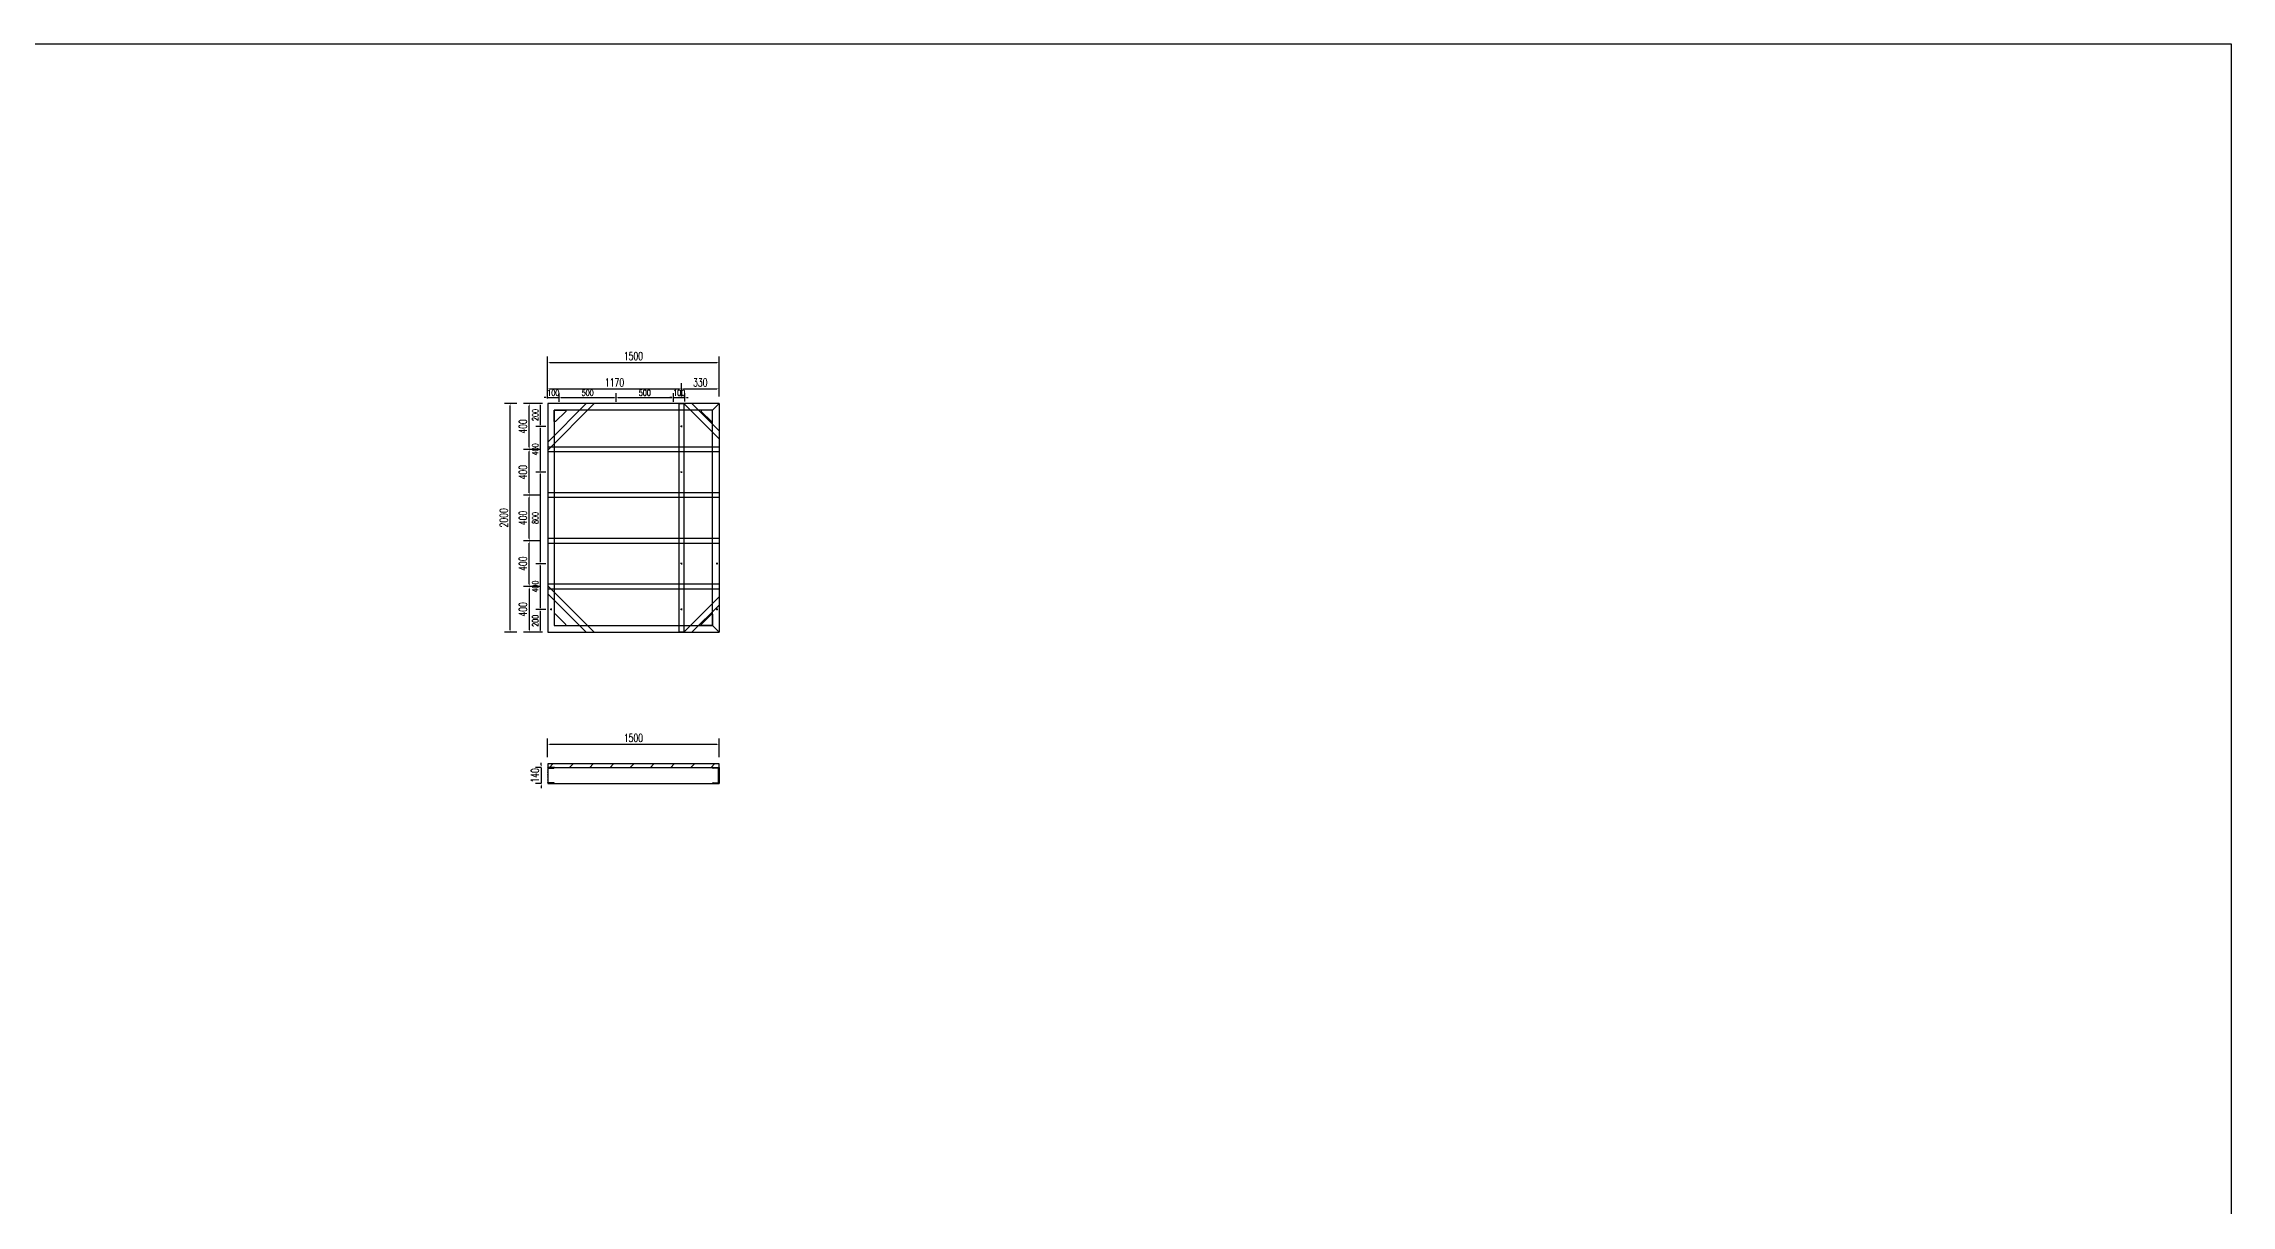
# Model space of a CAD drawing. Header units: millimetres. Extents: x -1690391 to -1305911, y 1095385 to 1536160.
# Drawn here: x -1464267 to -1445133, y 1194449 to 1204608 of the extents above; entities that cross this region are included whole.
import ezdxf

# ---------------------------------------------------------------- set-up
doc = ezdxf.new("R2010")
doc.units = ezdxf.units.MM
doc.header["$LTSCALE"] = 10
doc.layers.get('0').update_dxf_attribs({"linetype": 'CONTINUOUS'})
doc.layers.get('DEFPOINTS').update_dxf_attribs({"linetype": 'CONTINUOUS'})
for name, color, linetype in [('PUB_DIM', 3, 'CONTINUOUS'), ('W-STEEL_FRAME钢架', 3, 'CONTINUOUS'), ('W-STEEL_KEEL钢龙骨', 5, 'CONTINUOUS'), ('W-WOOD_FLOOR木地板', 30, 'CONTINUOUS'), ('钢架', 90, 'CONTINUOUS')]:
    doc.layers.add(name, color=color, linetype=linetype)
doc.styles.add('STANDARD_T3', font='simplex.shx', dxfattribs={"width": 0.7, "bigfont": 'gbcbig.shx'})
doc.dimstyles.new('W&&15', dxfattribs={"dimtxt": 52.5, "dimasz": 15, "dimexe": 37.5, "dimexo": 45, "dimgap": 15, "dimtad": 1, "dimdec": 0, "dimzin": 0, "dimdsep": 46, "dimtxsty": 'STANDARD_T3', "dimcen": 0.09, "dimclrd": 1, "dimclre": 1, "dimclrt": 7, "dimazin": 2, "dimtfac": 1, "dimtdec": 0, "dimtix": 1, "dimtmove": 2, "dimatfit": 3, "dimfxl": 100, "dimtolj": 1, "dimtzin": 0, "dimarcsym": 0})
doc.dimstyles.new('W&&20', dxfattribs={"dimtxt": 70, "dimasz": 20, "dimexe": 50, "dimexo": 60, "dimgap": 20, "dimtad": 1, "dimdec": 0, "dimzin": 0, "dimdsep": 46, "dimtxsty": 'STANDARD_T3', "dimcen": 0.09, "dimclrd": 1, "dimclre": 1, "dimclrt": 7, "dimazin": 2, "dimtfac": 1, "dimtdec": 0, "dimtix": 1, "dimtmove": 2, "dimatfit": 3, "dimfxl": 100, "dimtolj": 1, "dimtzin": 0, "dimarcsym": 0})

# ---------------------------------------------------------------- blocks, each defined once
blk = doc.blocks.new('*D120')
at = {"layer": 'DEFPOINTS', "color": 0, "transparency": 16777216}
for p in [(-1458359, 1201821), (-1459859, 1201461, -275), (-1458359, 1201461, -275)]:
    blk.add_point(p, dxfattribs=at)
at = {"layer": 'PUB_DIM', "color": 1, "lineweight": -2, "transparency": 16777216}
for p, q in [((-1459859, 1201521), (-1459859, 1201871)), ((-1459839, 1201821), (-1458379, 1201821)), ((-1458359, 1201521), (-1458359, 1201871))]:
    blk.add_line(p, q, dxfattribs=at)
at = {"layer": 'PUB_DIM', "color": 1, "transparency": 16777216}
for points in [[(-1459839, 1201824), (-1459839, 1201817), (-1459859, 1201821)], [(-1458379, 1201824), (-1458379, 1201817), (-1458359, 1201821)]]:
    blk.add_solid(points, dxfattribs=at)
at = {"layer": 'PUB_DIM', "color": 7, "transparency": 16777216, "insert": (-1459109, 1201876), "char_height": 70, "attachment_point": 5, "style": 'STANDARD_T3'}
blk.add_mtext('\\A1;1500', dxfattribs=at)
blk = doc.blocks.new('*D121')
at = {"layer": 'DEFPOINTS', "color": 0, "transparency": 16777216}
for p in [(-1459859, 1201461, -275), (-1458689, 1201590), (-1458689, 1201461, -275)]:
    blk.add_point(p, dxfattribs=at)
at = {"layer": 'PUB_DIM', "color": 1, "lineweight": -2, "transparency": 16777216}
for p, q in [((-1459859, 1201521), (-1459859, 1201640)), ((-1458689, 1201521), (-1458689, 1201640)), ((-1459839, 1201590), (-1458709, 1201590))]:
    blk.add_line(p, q, dxfattribs=at)
at = {"layer": 'PUB_DIM', "color": 1, "transparency": 16777216}
for points in [[(-1459839, 1201593), (-1459839, 1201586), (-1459859, 1201590)], [(-1458709, 1201593), (-1458709, 1201586), (-1458689, 1201590)]]:
    blk.add_solid(points, dxfattribs=at)
at = {"layer": 'PUB_DIM', "color": 7, "transparency": 16777216, "insert": (-1459274, 1201645), "char_height": 70, "attachment_point": 5, "style": 'STANDARD_T3'}
blk.add_mtext('\\A1;1170', dxfattribs=at)
blk = doc.blocks.new('*D328')
at = {"layer": 'DEFPOINTS', "color": 0, "transparency": 16777216}
for p in [(-1459859, 1199860, -275), (-1460020, 1199461), (-1459859, 1199461, -275)]:
    blk.add_point(p, dxfattribs=at)
at = {"layer": 'W-STEEL_KEEL钢龙骨', "color": 1, "lineweight": -2, "transparency": 16777216}
for p, q in [((-1459919, 1199860), (-1460070, 1199860)), ((-1460020, 1199840), (-1460020, 1199481)), ((-1459919, 1199461), (-1460070, 1199461))]:
    blk.add_line(p, q, dxfattribs=at)
at = {"layer": 'W-STEEL_KEEL钢龙骨', "color": 1, "transparency": 16777216}
for points in [[(-1460023, 1199840), (-1460017, 1199840), (-1460020, 1199860)], [(-1460023, 1199481), (-1460017, 1199481), (-1460020, 1199461)]]:
    blk.add_solid(points, dxfattribs=at)
at = {"layer": 'W-STEEL_KEEL钢龙骨', "color": 7, "transparency": 16777216, "insert": (-1460075, 1199660), "char_height": 70, "attachment_point": 5, "rotation": 90, "style": 'STANDARD_T3'}
blk.add_mtext('\\A1;400', dxfattribs=at)
blk = doc.blocks.new('*D329')
at = {"layer": 'DEFPOINTS', "color": 0, "transparency": 16777216}
for p in [(-1460020, 1200260), (-1459859, 1200260, -275), (-1459859, 1199860, -275)]:
    blk.add_point(p, dxfattribs=at)
at = {"layer": 'W-STEEL_KEEL钢龙骨', "color": 1, "lineweight": -2, "transparency": 16777216}
for p, q in [((-1459919, 1200260), (-1460070, 1200260)), ((-1460020, 1199880), (-1460020, 1200240)), ((-1459919, 1199860), (-1460070, 1199860))]:
    blk.add_line(p, q, dxfattribs=at)
at = {"layer": 'W-STEEL_KEEL钢龙骨', "color": 1, "transparency": 16777216}
for points in [[(-1460023, 1200240), (-1460017, 1200240), (-1460020, 1200260)], [(-1460023, 1199880), (-1460017, 1199880), (-1460020, 1199860)]]:
    blk.add_solid(points, dxfattribs=at)
at = {"layer": 'W-STEEL_KEEL钢龙骨', "color": 7, "transparency": 16777216, "insert": (-1460075, 1200060), "char_height": 70, "attachment_point": 5, "rotation": 90, "style": 'STANDARD_T3'}
blk.add_mtext('\\A1;400', dxfattribs=at)
blk = doc.blocks.new('*D330')
at = {"layer": 'DEFPOINTS', "color": 0, "transparency": 16777216}
for p in [(-1460020, 1200660), (-1459859, 1200660, -275), (-1459859, 1200260, -275)]:
    blk.add_point(p, dxfattribs=at)
at = {"layer": 'W-STEEL_KEEL钢龙骨', "color": 1, "lineweight": -2, "transparency": 16777216}
for p, q in [((-1459919, 1200660), (-1460070, 1200660)), ((-1460020, 1200280), (-1460020, 1200640)), ((-1459919, 1200260), (-1460070, 1200260))]:
    blk.add_line(p, q, dxfattribs=at)
at = {"layer": 'W-STEEL_KEEL钢龙骨', "color": 1, "transparency": 16777216}
for points in [[(-1460023, 1200640), (-1460017, 1200640), (-1460020, 1200660)], [(-1460023, 1200280), (-1460017, 1200280), (-1460020, 1200260)]]:
    blk.add_solid(points, dxfattribs=at)
at = {"layer": 'W-STEEL_KEEL钢龙骨', "color": 7, "transparency": 16777216, "insert": (-1460075, 1200460), "char_height": 70, "attachment_point": 5, "rotation": 90, "style": 'STANDARD_T3'}
blk.add_mtext('\\A1;400', dxfattribs=at)
blk = doc.blocks.new('*D331')
at = {"layer": 'DEFPOINTS', "color": 0, "transparency": 16777216}
for p in [(-1460020, 1201060), (-1459859, 1201060, -275), (-1459859, 1200660, -275)]:
    blk.add_point(p, dxfattribs=at)
at = {"layer": 'W-STEEL_KEEL钢龙骨', "color": 1, "lineweight": -2, "transparency": 16777216}
for p, q in [((-1459919, 1201060), (-1460070, 1201060)), ((-1460020, 1200680), (-1460020, 1201040)), ((-1459919, 1200660), (-1460070, 1200660))]:
    blk.add_line(p, q, dxfattribs=at)
at = {"layer": 'W-STEEL_KEEL钢龙骨', "color": 1, "transparency": 16777216}
for points in [[(-1460023, 1201040), (-1460017, 1201040), (-1460020, 1201060)], [(-1460023, 1200680), (-1460017, 1200680), (-1460020, 1200660)]]:
    blk.add_solid(points, dxfattribs=at)
at = {"layer": 'W-STEEL_KEEL钢龙骨', "color": 7, "transparency": 16777216, "insert": (-1460075, 1200860), "char_height": 70, "attachment_point": 5, "rotation": 90, "style": 'STANDARD_T3'}
blk.add_mtext('\\A1;400', dxfattribs=at)
blk = doc.blocks.new('*D332')
at = {"layer": 'DEFPOINTS', "color": 0, "transparency": 16777216}
for p in [(-1460020, 1201461), (-1459859, 1201461, -275), (-1459859, 1201060, -275)]:
    blk.add_point(p, dxfattribs=at)
at = {"layer": 'W-STEEL_KEEL钢龙骨', "color": 1, "lineweight": -2, "transparency": 16777216}
for p, q in [((-1459919, 1201461), (-1460070, 1201461)), ((-1460020, 1201080), (-1460020, 1201441)), ((-1459919, 1201060), (-1460070, 1201060))]:
    blk.add_line(p, q, dxfattribs=at)
at = {"layer": 'W-STEEL_KEEL钢龙骨', "color": 1, "transparency": 16777216}
for points in [[(-1460023, 1201441), (-1460017, 1201441), (-1460020, 1201461)], [(-1460023, 1201080), (-1460017, 1201080), (-1460020, 1201060)]]:
    blk.add_solid(points, dxfattribs=at)
at = {"layer": 'W-STEEL_KEEL钢龙骨', "color": 7, "transparency": 16777216, "insert": (-1460075, 1201260), "char_height": 70, "attachment_point": 5, "rotation": 90, "style": 'STANDARD_T3'}
blk.add_mtext('\\A1;400', dxfattribs=at)
blk = doc.blocks.new('14a槽钢')
at = {"layer": '钢架'}
h = blk.add_hatch(dxfattribs=at)
h.set_pattern_fill('STEEL', color=4, scale=10)
h.set_pattern_definition([(50.389312, (-1352470.2, 1293523.579), (-9.2899201, 11.2253202), []), (50.389312, (-1352470.2, 1293531.516), (-9.2899201, 11.2253202), [])])
edge = h.paths.add_edge_path()
edge.add_ellipse((-1332250, 1115678), major_axis=(-3.26, 5.03), ratio=0.900468, start_angle=55.3931, end_angle=130.6069)
edge.add_line((-1332252, 1115673), (-1332208, 1115673))
edge.add_ellipse((-1332208, 1115667), major_axis=(0, 6), ratio=0.827586, start_angle=270, end_angle=360, ccw=False)
edge.add_line((-1332203, 1115667), (-1332203, 1115551))
edge.add_ellipse((-1332208, 1115551), major_axis=(0, 6), ratio=0.827586, start_angle=180, end_angle=270, ccw=False)
edge.add_line((-1332208, 1115545), (-1332251, 1115545))
edge.add_ellipse((-1332250, 1115540), major_axis=(3.82, 3.82), ratio=1, start_angle=49.2445, end_angle=141.5341)
edge.add_line((-1332256, 1115539), (-1332198, 1115539))
edge.add_line((-1332198, 1115539), (-1332198, 1115679))
edge.add_line((-1332198, 1115679), (-1332256, 1115679))
for p, q in [((-1332256, 1115679, 0), (-1332198, 1115679, 0)), ((-1332198, 1115539, 0), (-1332256, 1115539, 0)), ((-1332208, 1115673, 0), (-1332251, 1115673, 0)), ((-1332251, 1115545, 0), (-1332208, 1115545, 0)), ((-1332246, 1115679, 0), (-1332246, 1115679, 0)), ((-1332246, 1115539, 0), (-1332246, 1115539, 0)), ((-1332203, 1115551, 0), (-1332203, 1115667, 0)), ((-1332198, 1115679, 0), (-1332198, 1115539, 0))]:
    blk.add_line(p, q, dxfattribs=at)
for centre, start_param, end_param in [((-1332251, 1115679, 0), 1.570796, 3.141593), ((-1332251, 1115539, 0), 0, 1.570796), ((-1332208, 1115667, 0), 4.712389, 6.283185), ((-1332208, 1115667, 0), 4.712389, 6.283185), ((-1332208, 1115551, 0), 3.141593, 4.712389)]:
    blk.add_ellipse(centre, major_axis=(0, 6), ratio=0.827586, start_param=start_param, end_param=end_param, dxfattribs=at)
blk = doc.blocks.new('*D333')
at = {"color": 1, "lineweight": -2, "transparency": 16777216}
for p, q in [((-1459859, 1198368), (-1459859, 1198531)), ((-1458359, 1198368), (-1458359, 1198531)), ((-1459839, 1198481), (-1458379, 1198481))]:
    blk.add_line(p, q, dxfattribs=at)
at = {"color": 1, "transparency": 16777216}
for points in [[(-1459839, 1198484), (-1459839, 1198477), (-1459859, 1198481)], [(-1458379, 1198484), (-1458379, 1198477), (-1458359, 1198481)]]:
    blk.add_solid(points, dxfattribs=at)
at = {"layer": 'DEFPOINTS', "color": 0, "transparency": 16777216}
for p in [(-1458359, 1198481), (-1459859, 1198308), (-1458359, 1198308)]:
    blk.add_point(p, dxfattribs=at)
at = {"color": 7, "transparency": 16777216, "insert": (-1459109, 1198536), "char_height": 70, "attachment_point": 5, "style": 'STANDARD_T3'}
blk.add_mtext('\\A1;1500', dxfattribs=at)
blk = doc.blocks.new('ZB')
at = {"layer": 'PUB_DIM'}
for p, q in [((1177, 1800), (1163, 1800)), ((1170, 1807), (1170, 1793)), ((1177, 1400, 10), (1163, 1400, 10)), ((1170, 1407, 10), (1170, 1393, 10)), ((1177, 600, 10), (1163, 600, 10)), ((1170, 607, 10), (1170, 593, 10)), ((1487, 600), (1473, 600)), ((1480, 607), (1480, 593)), ((37, 200), (23, 200)), ((30, 207), (30, 193)), ((1177, 200, 10), (1163, 200, 10)), ((1170, 207, 10), (1170, 193, 10)), ((1487, 200), (1473, 200)), ((1480, 207), (1480, 193))]:
    blk.add_line(p, q, dxfattribs=at)
at = {"layer": 'W-STEEL_FRAME钢架'}
for points in [[(1500, 2000), (0, 2000), (0, 0), (1500, 0)], [(1442, 1942), (58, 1942), (58, 58), (1442, 58)]]:
    blk.add_lwpolyline(points, dxfattribs=at)
at = {"layer": 'W-STEEL_FRAME钢架', "color": 1}
for points in [[(68, 1842), (58, 1842), (58, 1942), (158, 1942), (158, 1932)], [(1432, 1842), (1442, 1842), (1442, 1942), (1342, 1942), (1342, 1932)], [(68, 158), (58, 158), (58, 58), (158, 58), (158, 68)], [(1432, 158), (1442, 158), (1442, 58), (1342, 58), (1342, 68)]]:
    blk.add_lwpolyline(points, close=True, dxfattribs=at)
at = {"layer": 'W-STEEL_FRAME钢架', "color": 6}
blk.add_lwpolyline([(1149, 2000), (1192, 2000), (1192, 0), (1149, 0)], close=True, dxfattribs=at)
at = {"layer": 'W-STEEL_FRAME钢架'}
blk.add_lwpolyline([(1442, 1942), (1500, 2000), (1500, 0), (1442, 58)], close=True, dxfattribs=at)
at = {"layer": 'W-STEEL_KEEL钢龙骨'}
for points in [[(1500, 1620), (0, 1620), (0, 1580), (1500, 1580)], [(1500, 1220), (0, 1220), (0, 1180), (1500, 1180)], [(1500, 820), (0, 820), (0, 780), (1500, 780)], [(1500, 420), (0, 420), (0, 380), (1500, 380)]]:
    blk.add_lwpolyline(points, dxfattribs=at)
blk = doc.blocks.new('*D341')
at = {"color": 1, "lineweight": -2, "transparency": 16777216}
for p, q in [((-1459919, 1198278), (-1459965, 1198278)), ((-1459915, 1198298), (-1459915, 1198318)), ((-1459915, 1198278), (-1459915, 1198138)), ((-1459919, 1198138), (-1459965, 1198138)), ((-1459915, 1198118), (-1459915, 1198098))]:
    blk.add_line(p, q, dxfattribs=at)
at = {"color": 1, "transparency": 16777216}
for points in [[(-1459918, 1198298), (-1459912, 1198298), (-1459915, 1198278)], [(-1459918, 1198118), (-1459912, 1198118), (-1459915, 1198138)]]:
    blk.add_solid(points, dxfattribs=at)
at = {"layer": 'DEFPOINTS', "color": 0, "transparency": 16777216}
for p in [(-1459859, 1198278), (-1459915, 1198138), (-1459859, 1198138)]:
    blk.add_point(p, dxfattribs=at)
at = {"color": 7, "transparency": 16777216, "insert": (-1459970, 1198208), "char_height": 70, "attachment_point": 5, "rotation": 90, "style": 'STANDARD_T3'}
blk.add_mtext('\\A1;140', dxfattribs=at)
blk = doc.blocks.new('*D342')
at = {"layer": 'DEFPOINTS', "color": 0, "transparency": 16777216}
for p in [(-1458689, 1201461, -275), (-1458359, 1201590), (-1458359, 1201461, -275)]:
    blk.add_point(p, dxfattribs=at)
at = {"layer": 'PUB_DIM', "color": 1, "lineweight": -2, "transparency": 16777216}
for p, q in [((-1458689, 1201521), (-1458689, 1201640)), ((-1458359, 1201521), (-1458359, 1201640)), ((-1458669, 1201590), (-1458379, 1201590))]:
    blk.add_line(p, q, dxfattribs=at)
at = {"layer": 'PUB_DIM', "color": 1, "transparency": 16777216}
for points in [[(-1458669, 1201593), (-1458669, 1201586), (-1458689, 1201590)], [(-1458379, 1201593), (-1458379, 1201586), (-1458359, 1201590)]]:
    blk.add_solid(points, dxfattribs=at)
at = {"layer": 'PUB_DIM', "color": 7, "transparency": 16777216, "insert": (-1458524, 1201645), "char_height": 70, "attachment_point": 5, "style": 'STANDARD_T3'}
blk.add_mtext('\\A1;330', dxfattribs=at)
blk = doc.blocks.new('*D343')
at = {"layer": 'DEFPOINTS', "color": 0, "transparency": 16777216}
for p in [(-1459859, 1201461, -275), (-1459759, 1201513), (-1459759, 1201430, -275)]:
    blk.add_point(p, dxfattribs=at)
at = {"layer": 'W-STEEL_FRAME钢架', "color": 1, "lineweight": -2, "transparency": 16777216}
for p, q in [((-1459874, 1201513), (-1459889, 1201513)), ((-1459859, 1201506), (-1459859, 1201551)), ((-1459859, 1201513), (-1459759, 1201513)), ((-1459759, 1201475), (-1459759, 1201551)), ((-1459744, 1201513), (-1459729, 1201513))]:
    blk.add_line(p, q, dxfattribs=at)
at = {"layer": 'W-STEEL_FRAME钢架', "color": 1, "transparency": 16777216}
for points in [[(-1459874, 1201516), (-1459874, 1201511), (-1459859, 1201513)], [(-1459744, 1201516), (-1459744, 1201511), (-1459759, 1201513)]]:
    blk.add_solid(points, dxfattribs=at)
at = {"layer": 'W-STEEL_FRAME钢架', "color": 7, "transparency": 16777216, "insert": (-1459809, 1201555), "char_height": 52.5, "attachment_point": 5, "style": 'STANDARD_T3'}
blk.add_mtext('\\A1;100', dxfattribs=at)
blk = doc.blocks.new('*D344')
at = {"layer": 'DEFPOINTS', "color": 0, "transparency": 16777216}
for p in [(-1459759, 1201430, -275), (-1459259, 1201513), (-1459259, 1201430, -275)]:
    blk.add_point(p, dxfattribs=at)
at = {"layer": 'W-STEEL_FRAME钢架', "color": 1, "lineweight": -2, "transparency": 16777216}
for p, q in [((-1459759, 1201475), (-1459759, 1201551)), ((-1459744, 1201513), (-1459274, 1201513)), ((-1459259, 1201475), (-1459259, 1201551))]:
    blk.add_line(p, q, dxfattribs=at)
at = {"layer": 'W-STEEL_FRAME钢架', "color": 1, "transparency": 16777216}
for points in [[(-1459744, 1201516), (-1459744, 1201511), (-1459759, 1201513)], [(-1459274, 1201516), (-1459274, 1201511), (-1459259, 1201513)]]:
    blk.add_solid(points, dxfattribs=at)
at = {"layer": 'W-STEEL_FRAME钢架', "color": 7, "transparency": 16777216, "insert": (-1459509, 1201555), "char_height": 52.5, "attachment_point": 5, "style": 'STANDARD_T3'}
blk.add_mtext('\\A1;500', dxfattribs=at)
blk = doc.blocks.new('*D345')
at = {"layer": 'DEFPOINTS', "color": 0, "transparency": 16777216}
for p in [(-1459259, 1201430, -275), (-1458759, 1201513), (-1458759, 1201430, -275)]:
    blk.add_point(p, dxfattribs=at)
at = {"layer": 'W-STEEL_FRAME钢架', "color": 1, "lineweight": -2, "transparency": 16777216}
for p, q in [((-1459259, 1201475), (-1459259, 1201551)), ((-1459244, 1201513), (-1458774, 1201513)), ((-1458759, 1201475), (-1458759, 1201551))]:
    blk.add_line(p, q, dxfattribs=at)
at = {"layer": 'W-STEEL_FRAME钢架', "color": 1, "transparency": 16777216}
for points in [[(-1459244, 1201516), (-1459244, 1201511), (-1459259, 1201513)], [(-1458774, 1201516), (-1458774, 1201511), (-1458759, 1201513)]]:
    blk.add_solid(points, dxfattribs=at)
at = {"layer": 'W-STEEL_FRAME钢架', "color": 7, "transparency": 16777216, "insert": (-1459009, 1201555), "char_height": 52.5, "attachment_point": 5, "style": 'STANDARD_T3'}
blk.add_mtext('\\A1;500', dxfattribs=at)
blk = doc.blocks.new('*D346')
at = {"layer": 'DEFPOINTS', "color": 0, "transparency": 16777216}
for p in [(-1458759, 1201430, -275), (-1458659, 1201513), (-1458659, 1201435, -275)]:
    blk.add_point(p, dxfattribs=at)
at = {"layer": 'W-STEEL_FRAME钢架', "color": 1, "lineweight": -2, "transparency": 16777216}
for p, q in [((-1458774, 1201513), (-1458789, 1201513)), ((-1458759, 1201475), (-1458759, 1201551)), ((-1458759, 1201513), (-1458659, 1201513)), ((-1458659, 1201480), (-1458659, 1201551)), ((-1458644, 1201513), (-1458629, 1201513))]:
    blk.add_line(p, q, dxfattribs=at)
at = {"layer": 'W-STEEL_FRAME钢架', "color": 1, "transparency": 16777216}
for points in [[(-1458774, 1201516), (-1458774, 1201511), (-1458759, 1201513)], [(-1458644, 1201516), (-1458644, 1201511), (-1458659, 1201513)]]:
    blk.add_solid(points, dxfattribs=at)
at = {"layer": 'W-STEEL_FRAME钢架', "color": 7, "transparency": 16777216, "insert": (-1458709, 1201555), "char_height": 52.5, "attachment_point": 5, "style": 'STANDARD_T3'}
blk.add_mtext('\\A1;100', dxfattribs=at)
blk = doc.blocks.new('*D347')
at = {"layer": 'DEFPOINTS', "color": 0, "transparency": 16777216}
for p in [(-1459859, 1201461, -275), (-1459926, 1201260), (-1459829, 1201260, -275)]:
    blk.add_point(p, dxfattribs=at)
at = {"layer": 'W-STEEL_FRAME钢架', "color": 1, "lineweight": -2, "transparency": 16777216}
for p, q in [((-1459904, 1201461), (-1459963, 1201461)), ((-1459926, 1201446), (-1459926, 1201275)), ((-1459874, 1201260), (-1459963, 1201260))]:
    blk.add_line(p, q, dxfattribs=at)
at = {"layer": 'W-STEEL_FRAME钢架', "color": 1, "transparency": 16777216}
for points in [[(-1459928, 1201446), (-1459923, 1201446), (-1459926, 1201461)], [(-1459928, 1201275), (-1459923, 1201275), (-1459926, 1201260)]]:
    blk.add_solid(points, dxfattribs=at)
at = {"layer": 'W-STEEL_FRAME钢架', "color": 7, "transparency": 16777216, "insert": (-1459967, 1201360), "char_height": 52.5, "attachment_point": 5, "rotation": 90, "style": 'STANDARD_T3'}
blk.add_mtext('\\A1;200', dxfattribs=at)
blk = doc.blocks.new('*D348')
at = {"layer": 'DEFPOINTS', "color": 0, "transparency": 16777216}
for p in [(-1459829, 1201260, -275), (-1459926, 1200860), (-1459829, 1200860, -275)]:
    blk.add_point(p, dxfattribs=at)
at = {"layer": 'W-STEEL_FRAME钢架', "color": 1, "lineweight": -2, "transparency": 16777216}
for p, q in [((-1459874, 1201260), (-1459963, 1201260)), ((-1459926, 1201245), (-1459926, 1200875)), ((-1459874, 1200860), (-1459963, 1200860))]:
    blk.add_line(p, q, dxfattribs=at)
at = {"layer": 'W-STEEL_FRAME钢架', "color": 1, "transparency": 16777216}
for points in [[(-1459928, 1201245), (-1459923, 1201245), (-1459926, 1201260)], [(-1459928, 1200875), (-1459923, 1200875), (-1459926, 1200860)]]:
    blk.add_solid(points, dxfattribs=at)
at = {"layer": 'W-STEEL_FRAME钢架', "color": 7, "transparency": 16777216, "insert": (-1459967, 1201060), "char_height": 52.5, "attachment_point": 5, "rotation": 90, "style": 'STANDARD_T3'}
blk.add_mtext('\\A1;400', dxfattribs=at)
blk = doc.blocks.new('*D349')
at = {"layer": 'DEFPOINTS', "color": 0, "transparency": 16777216}
for p in [(-1459829, 1200860, -275), (-1459926, 1200060), (-1459829, 1200060, -275)]:
    blk.add_point(p, dxfattribs=at)
at = {"layer": 'W-STEEL_FRAME钢架', "color": 1, "lineweight": -2, "transparency": 16777216}
for p, q in [((-1459874, 1200860), (-1459963, 1200860)), ((-1459926, 1200845), (-1459926, 1200075)), ((-1459874, 1200060), (-1459963, 1200060))]:
    blk.add_line(p, q, dxfattribs=at)
at = {"layer": 'W-STEEL_FRAME钢架', "color": 1, "transparency": 16777216}
for points in [[(-1459928, 1200845), (-1459923, 1200845), (-1459926, 1200860)], [(-1459928, 1200075), (-1459923, 1200075), (-1459926, 1200060)]]:
    blk.add_solid(points, dxfattribs=at)
at = {"layer": 'W-STEEL_FRAME钢架', "color": 7, "transparency": 16777216, "insert": (-1459967, 1200460), "char_height": 52.5, "attachment_point": 5, "rotation": 90, "style": 'STANDARD_T3'}
blk.add_mtext('\\A1;800', dxfattribs=at)
blk = doc.blocks.new('*D350')
at = {"layer": 'DEFPOINTS', "color": 0, "transparency": 16777216}
for p in [(-1459829, 1200060, -275), (-1459926, 1199660), (-1459829, 1199660, -275)]:
    blk.add_point(p, dxfattribs=at)
at = {"layer": 'W-STEEL_FRAME钢架', "color": 1, "lineweight": -2, "transparency": 16777216}
for p, q in [((-1459874, 1200060), (-1459963, 1200060)), ((-1459926, 1200045), (-1459926, 1199675)), ((-1459874, 1199660), (-1459963, 1199660))]:
    blk.add_line(p, q, dxfattribs=at)
at = {"layer": 'W-STEEL_FRAME钢架', "color": 1, "transparency": 16777216}
for points in [[(-1459928, 1200045), (-1459923, 1200045), (-1459926, 1200060)], [(-1459928, 1199675), (-1459923, 1199675), (-1459926, 1199660)]]:
    blk.add_solid(points, dxfattribs=at)
at = {"layer": 'W-STEEL_FRAME钢架', "color": 7, "transparency": 16777216, "insert": (-1459967, 1199860), "char_height": 52.5, "attachment_point": 5, "rotation": 90, "style": 'STANDARD_T3'}
blk.add_mtext('\\A1;400', dxfattribs=at)
blk = doc.blocks.new('*D351')
at = {"layer": 'DEFPOINTS', "color": 0, "transparency": 16777216}
for p in [(-1459829, 1199660, -275), (-1459926, 1199461), (-1459859, 1199461, -275)]:
    blk.add_point(p, dxfattribs=at)
at = {"layer": 'W-STEEL_FRAME钢架', "color": 1, "lineweight": -2, "transparency": 16777216}
for p, q in [((-1459874, 1199660), (-1459963, 1199660)), ((-1459926, 1199645), (-1459926, 1199476)), ((-1459904, 1199461), (-1459963, 1199461))]:
    blk.add_line(p, q, dxfattribs=at)
at = {"layer": 'W-STEEL_FRAME钢架', "color": 1, "transparency": 16777216}
for points in [[(-1459928, 1199645), (-1459923, 1199645), (-1459926, 1199660)], [(-1459928, 1199476), (-1459923, 1199476), (-1459926, 1199461)]]:
    blk.add_solid(points, dxfattribs=at)
at = {"layer": 'W-STEEL_FRAME钢架', "color": 7, "transparency": 16777216, "insert": (-1459967, 1199560), "char_height": 52.5, "attachment_point": 5, "rotation": 90, "style": 'STANDARD_T3'}
blk.add_mtext('\\A1;200', dxfattribs=at)
blk = doc.blocks.new('*D352')
at = {"layer": 'DEFPOINTS', "color": 0, "transparency": 16777216}
for p in [(-1460188, 1201461), (-1460070, 1201461), (-1460070, 1199461)]:
    blk.add_point(p, dxfattribs=at)
at = {"layer": 'W-STEEL_KEEL钢龙骨', "color": 1, "lineweight": -2, "transparency": 16777216}
for p, q in [((-1460130, 1201461), (-1460238, 1201461)), ((-1460188, 1199481), (-1460188, 1201441)), ((-1460130, 1199461), (-1460238, 1199461))]:
    blk.add_line(p, q, dxfattribs=at)
at = {"layer": 'W-STEEL_KEEL钢龙骨', "color": 1, "transparency": 16777216}
for points in [[(-1460191, 1201441), (-1460184, 1201441), (-1460188, 1201461)], [(-1460191, 1199481), (-1460184, 1199481), (-1460188, 1199461)]]:
    blk.add_solid(points, dxfattribs=at)
at = {"layer": 'W-STEEL_KEEL钢龙骨', "color": 7, "transparency": 16777216, "insert": (-1460243, 1200461), "char_height": 70, "attachment_point": 5, "rotation": 90, "style": 'STANDARD_T3'}
blk.add_mtext('\\A1;2000', dxfattribs=at)

msp = doc.modelspace()

# ---------------------------------------------------------------- hatches: boundary and pattern name
at = {"layer": 'W-WOOD_FLOOR木地板'}
h = msp.add_hatch(dxfattribs=at)
h.set_pattern_fill('木板', color=256, scale=100)
h.set_pattern_definition([(0, (86497.92, 63447.23), (0, 125), []), (45, (86497.92, 63447.23), (-88.388348, 88.388348), [])])
h.paths.add_polyline_path([(-1458358.6, 1198308.1), (-1459858.6, 1198308.1), (-1459858.6, 1198278.1), (-1458358.6, 1198278.1)])

# ---------------------------------------------------------------- linework, layer by layer
at = {"layer": 'PUB_DIM'}
msp.add_lwpolyline([(-1479634.1, 1204607.7), (-1445133, 1204607.7), (-1445133, 1183094.1), (-1479634.1, 1183094.1)], close=True, dxfattribs=at)
at = {"layer": 'W-STEEL_FRAME钢架', "color": 5}
for p, q in [((-1459858.7, 1201053.5, -275.3), (-1459451.7, 1201460.5, -275.3)), ((-1459858.7, 1201124.2, -275.3), (-1459522.4, 1201460.5, -275.3)), ((-1458358.7, 1201152, -275.3), (-1458667.7, 1201461.1, -275.3)), ((-1458358.7, 1201222.7, -275.3), (-1458597, 1201461.1, -275.3)), ((-1459858.7, 1199867, -275.3), (-1459451.7, 1199460, -275.3)), ((-1459858.7, 1199796.3, -275.3), (-1459522.4, 1199460, -275.3)), ((-1458358.7, 1199769, -275.3), (-1458667.7, 1199460, -275.3)), ((-1458358.7, 1199698.3, -275.3), (-1458597, 1199460, -275.3))]:
    msp.add_line(p, q, dxfattribs=at)
at = {"layer": 'W-STEEL_FRAME钢架'}
msp.add_lwpolyline([(-1459858.6, 1198138.1), (-1458358.6, 1198138.1), (-1458358.6, 1198275.1), (-1459858.6, 1198275.1)], close=True, dxfattribs=at)
at = {"layer": 'W-WOOD_FLOOR木地板'}
msp.add_lwpolyline([(-1459858.6, 1198278.1), (-1458358.6, 1198278.1), (-1458358.6, 1198308.1), (-1459858.6, 1198308.1)], close=True, dxfattribs=at)

# ---------------------------------------------------------------- block references
at = {"layer": 'W-STEEL_FRAME钢架', "xscale": -1}
msp.add_blockref('14a槽钢', (-2792056.4, 82599.1, 0), dxfattribs=at)
at = {"layer": 'W-STEEL_FRAME钢架'}
msp.add_blockref('14a槽钢', (-126160.8, 82599.1, 0), dxfattribs=at)
at = {"layer": 'W-STEEL_KEEL钢龙骨'}
msp.add_blockref('ZB', (-1459858.7, 1199460.5, -275.3), dxfattribs=at)

# ---------------------------------------------------------------- dimensions: what is measured, and where the dimension line sits
dim = msp.add_linear_dim(base=(-1458358.7, 1198480.7), p1=(-1459858.6, 1198308.1), p2=(-1458358.7, 1198308.1), dimstyle='W&&20')
dim.commit()
dim.dimension.update_dxf_attribs({"geometry": '*D333', "text_midpoint": (-1459108.7, 1198535.7)})
dim = msp.add_linear_dim(base=(-1459915.1, 1198138.1), p1=(-1459858.6, 1198278.1), p2=(-1459858.6, 1198138.1), angle=90, dimstyle='W&&20')
dim.commit()
dim.dimension.update_dxf_attribs({"geometry": '*D341', "text_midpoint": (-1459970.1, 1198208.1)})
at = {"layer": 'PUB_DIM'}
for base, p1, p2, picture, middle in [((-1458358.7, 1201820.5), (-1459858.7, 1201460.5, -275.3), (-1458358.7, 1201460.5, -275.3), '*D120', (-1459108.7, 1201875.5)), ((-1458688.7, 1201589.8), (-1459858.7, 1201460.5, -275.3), (-1458688.7, 1201460.5, -275.3), '*D121', (-1459273.7, 1201644.8)), ((-1458358.7, 1201589.8), (-1458688.7, 1201460.5, -275.3), (-1458358.7, 1201460.5, -275.3), '*D342', (-1458523.7, 1201644.8))]:
    dim = msp.add_linear_dim(base=base, p1=p1, p2=p2, dimstyle='W&&20', dxfattribs=at)
    dim.commit()
    dim.dimension.update_dxf_attribs({"geometry": picture, "text_midpoint": middle})
at = {"layer": 'W-STEEL_FRAME钢架'}
for base, p1, p2, picture, middle in [((-1459925.9, 1201260.3), (-1459858.7, 1201460.5, -275.3), (-1459828.7, 1201260.3, -275.3), '*D347', (-1459967.2, 1201360.4)), ((-1459925.9, 1200860.3), (-1459828.7, 1201260.3, -275.3), (-1459828.7, 1200860.3, -275.3), '*D348', (-1459967.2, 1201060.3)), ((-1459925.9, 1200060.3), (-1459828.7, 1200860.3, -275.3), (-1459828.7, 1200060.3, -275.3), '*D349', (-1459967.2, 1200460.3)), ((-1459925.9, 1199660.3), (-1459828.7, 1200060.3, -275.3), (-1459828.7, 1199660.3, -275.3), '*D350', (-1459967.2, 1199860.3)), ((-1459925.9, 1199460.5), (-1459828.7, 1199660.3, -275.3), (-1459858.7, 1199460.5, -275.3), '*D351', (-1459967.2, 1199560.4))]:
    dim = msp.add_linear_dim(base=base, p1=p1, p2=p2, angle=90, dimstyle='W&&15', dxfattribs=at)
    dim.commit()
    dim.dimension.update_dxf_attribs({"geometry": picture, "text_midpoint": middle})
for base, p1, p2, picture, middle in [((-1459758.7, 1201513.3), (-1459858.7, 1201460.5, -275.3), (-1459758.7, 1201430.3, -275.3), '*D343', (-1459808.7, 1201554.5)), ((-1459258.7, 1201513.3), (-1459758.7, 1201430.3, -275.3), (-1459258.7, 1201430.3, -275.3), '*D344', (-1459508.7, 1201554.5)), ((-1458758.7, 1201513.3), (-1459258.7, 1201430.3, -275.3), (-1458758.7, 1201430.3, -275.3), '*D345', (-1459008.7, 1201554.5)), ((-1458658.7, 1201513.3), (-1458758.7, 1201430.3, -275.3), (-1458658.7, 1201435.3, -275.3), '*D346', (-1458708.7, 1201554.5))]:
    dim = msp.add_linear_dim(base=base, p1=p1, p2=p2, dimstyle='W&&15', dxfattribs=at)
    dim.commit()
    dim.dimension.update_dxf_attribs({"geometry": picture, "text_midpoint": middle})
at = {"layer": 'W-STEEL_KEEL钢龙骨'}
for base, p1, p2, picture, middle in [((-1460187.5, 1201460.5), (-1460070.1, 1199460.5), (-1460070.1, 1201460.5), '*D352', (-1460242.5, 1200460.5)), ((-1460020.1, 1201460.5), (-1459858.7, 1201060.3, -275.3), (-1459858.7, 1201460.5, -275.3), '*D332', (-1460075.1, 1201260.4)), ((-1460020.1, 1201060.3), (-1459858.7, 1200660.3, -275.3), (-1459858.7, 1201060.3, -275.3), '*D331', (-1460075.1, 1200860.3)), ((-1460020.1, 1200660.3), (-1459858.7, 1200260.3, -275.3), (-1459858.7, 1200660.3, -275.3), '*D330', (-1460075.1, 1200460.3)), ((-1460020.1, 1200260.3), (-1459858.7, 1199860.3, -275.3), (-1459858.7, 1200260.3, -275.3), '*D329', (-1460075.1, 1200060.3)), ((-1460020.1, 1199460.5), (-1459858.7, 1199860.3, -275.3), (-1459858.7, 1199460.5, -275.3), '*D328', (-1460075.1, 1199660.4))]:
    dim = msp.add_linear_dim(base=base, p1=p1, p2=p2, angle=90, dimstyle='W&&20', dxfattribs=at)
    dim.commit()
    dim.dimension.update_dxf_attribs({"geometry": picture, "text_midpoint": middle})

doc.saveas('drawing.dxf')
